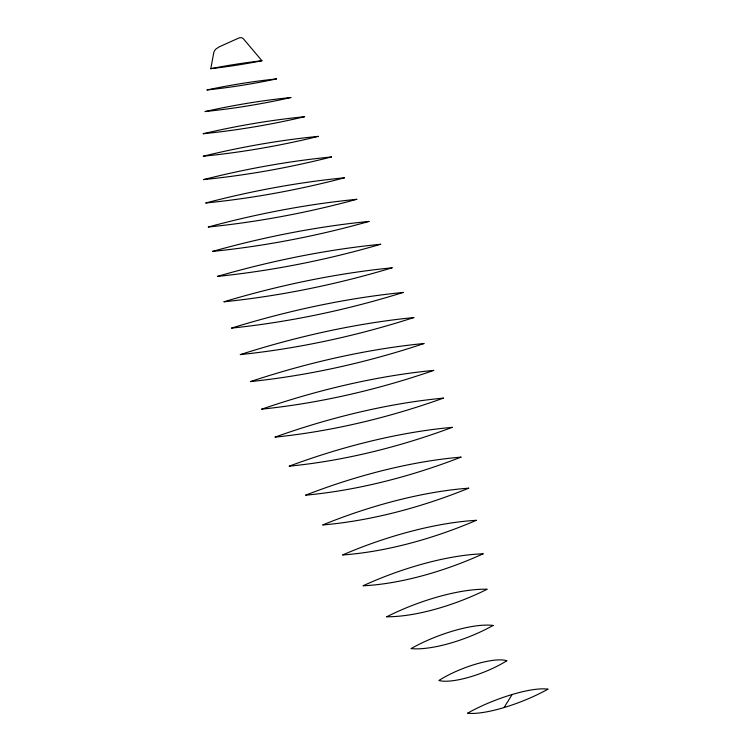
<?xml version="1.0" encoding="UTF-8"?>
<svg xmlns="http://www.w3.org/2000/svg" width="751" height="751" viewBox="0 0 751 751"><rect width="100%" height="100%" fill="white"/><g stroke="black" fill="none" stroke-linecap="round" stroke-linejoin="round"><path stroke-width="1.13" d="M210.806 68.67L213.697 53.021A13.405 9.256 3.9 0 1 216.035 48.937L219.301 46.797L239.287 37.832L241.409 37.616L243.174 38.545L261.939 60.737A970.029 777.351 -86.7 0 1 210.806 68.67A384.521 213.997 -17.8 0 1 261.939 60.737M504.071 707.545L512.135 694.506M547.911 689.193A58.071 14.119 -21.2 0 0 467.516 713.225A61.16 15.63 -21.5 0 0 547.911 689.193M506.794 660.767A45.332 12.326 -21.1 0 0 438.894 680.49A46.975 13.227 -21.3 0 0 506.794 660.767M493.125 625.452A63.347 18.615 -20.9 0 0 411.05 648.601A67.355 21.037 -21.3 0 0 493.125 625.452M483.1 553.816A132.345 43.164 -20.6 0 0 363.024 585.799A156.077 59.967 -21.8 0 0 483.1 553.816M476.341 520.321A167.548 56.926 -20.4 0 0 342.531 554.97A209.322 88.712 -22.2 0 0 476.341 520.321M468.699 488.188A204.779 72.002 -20.2 0 0 322.658 524.958A273.176 127.773 -22.8 0 0 468.699 488.188M452.252 427.347A274.697 102.305 -19.7 0 0 289.163 466.183A421.978 239.165 -24.8 0 0 452.252 427.347M403.249 292.439A410.187 170.871 -18.7 0 0 231.411 328.131A984.514 815.098 -54.8 0 0 403.249 292.439M392.088 267.816A427.826 182.099 -18.6 0 0 223.826 301.818A1164.379 955.319 -69.1 0 0 392.088 267.816M380.663 244.272A442.02 192.218 -18.4 0 0 217.396 276.406A1374.734 1078.774 -79.1 0 0 380.663 244.272M369.013 221.432A451.548 200.855 -18.3 0 0 212.458 251.425A1571.871 1171.419 -84.7 0 0 369.013 221.432M356.772 199.315A457.885 208.431 -18.1 0 0 208.205 227.027A1744.789 1240.164 -88 0 0 356.772 199.315M344.502 177.79A458.532 214.035 -18 0 0 205.661 203.005A1807.141 1253.682 -89.6 0 0 344.502 177.79M331.473 156.95A455.932 218.41 -17.9 0 0 203.493 179.592A1794.383 1234.381 89.5 0 0 331.473 156.95M318.368 136.372A446.254 220.146 -17.9 0 0 203.202 156.217A1636.945 1151.659 89.6 0 0 318.368 136.372M304.596 116.715A434.097 220.569 -17.8 0 0 203.089 133.744A1461.718 1059.379 89.9 0 0 304.596 116.715M290.862 97.527A413.538 217.339 -17.8 0 0 204.957 111.561A1212.236 925.683 -88.4 0 0 290.862 97.527M276.509 78.902A397.072 215.115 -17.8 0 0 206.863 89.979A1061.876 836.745 -87.3 0 0 276.509 78.902M386.718 616.778A103.14 35.682 -21.5 0 0 487.202 589.235A92.899 28.96 -20.8 0 0 386.718 616.778M461.001 457.143A240.02 87.013 -20 0 0 305.544 495.191A342.634 176.382 -23.6 0 0 461.001 457.143M443.428 398.124A307.262 117.334 -19.5 0 0 274.904 437.148A509.863 317.729 -26.6 0 0 443.428 398.124M261.733 409.154A607.306 414.74 -29.4 0 0 433.825 370.384A337.424 131.838 -19.3 0 0 261.733 409.154M250.43 381.583A715.046 531.314 -34.1 0 0 424.146 343.498A364.629 145.628 -19.1 0 0 250.43 381.583M413.82 317.57A388.952 158.677 -18.9 0 0 240.207 354.613A837.712 667.545 -42.1 0 0 413.82 317.57"/></g></svg>
